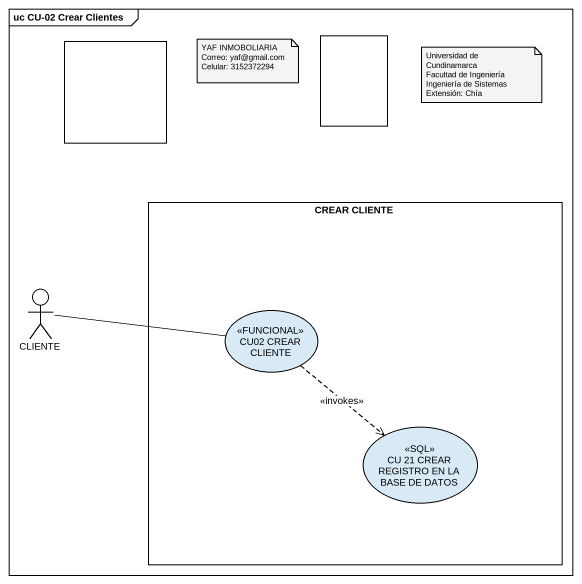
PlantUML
@startuml
mainframe uc CU-02 Crear Clientes
rectangle " " as rectangle1
rectangle " " as rectangle2
rectangle "CREAR CLIENTE" as CREAR_CLIENTE {
  usecase "CU02 CREAR CLIENTE" as CU02_CREAR_CLIENTE <<FUNCIONAL>>
  usecase "CU 21 CREAR REGISTRO EN LA BASE DE DATOS" as CU_21_CREAR_REGISTRO_EN_LA <<SQL>>
}
actor CLIENTE
CLIENTE -right- CU02_CREAR_CLIENTE
CU02_CREAR_CLIENTE ..> CU_21_CREAR_REGISTRO_EN_LA : <<invokes>>
note as N1
  YAF INMOBOLIARIA
  Correo: yaf@gmail.com
  Celular: 3152372294
end note
note as N2
  Universidad de Cundinamarca
  Facultad de Ingeniería
  Ingeniería de Sistemas
  Extensión: Chía
end note
@enduml
